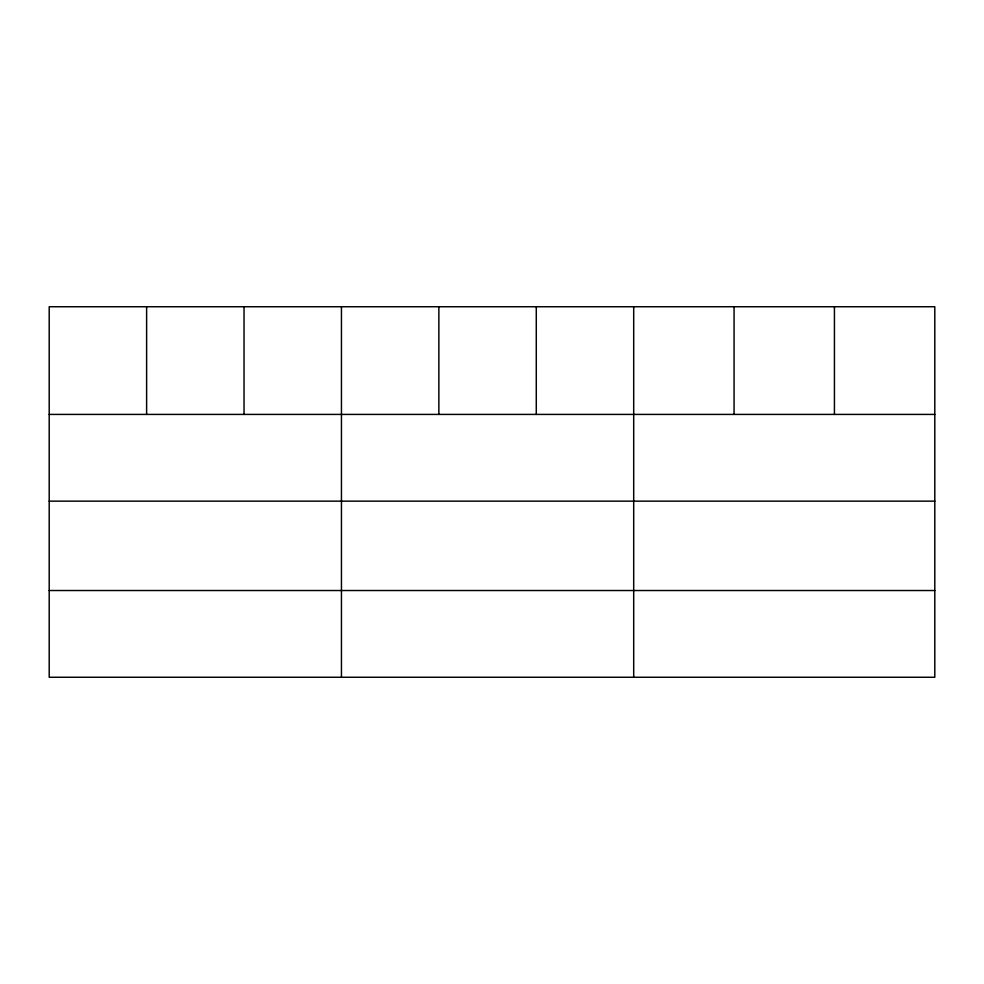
<?xml version="1.0" encoding="UTF-8"?>
<svg xmlns="http://www.w3.org/2000/svg" width="984" height="984" viewBox="0 0 984 984"><rect width="100%" height="100%" fill="white"/><g stroke="black" fill="none" stroke-linecap="round" stroke-linejoin="round"><path stroke-width="1.48" d="M934.8 501.151L934.8 306.737L49.2 306.737L49.2 677.263L934.8 677.263L934.8 501.151L49.2 501.151M49.2 414.412L934.8 414.412M49.2 590.523L934.8 590.523M834.432 306.737L834.432 414.412M734.064 306.737L734.064 414.412M633.696 306.737L633.696 677.263M536.28 306.737L536.28 414.412M438.864 306.737L438.864 414.412M341.448 306.737L341.448 677.263M244.032 306.737L244.032 414.412M146.616 306.737L146.616 414.412"/></g></svg>
